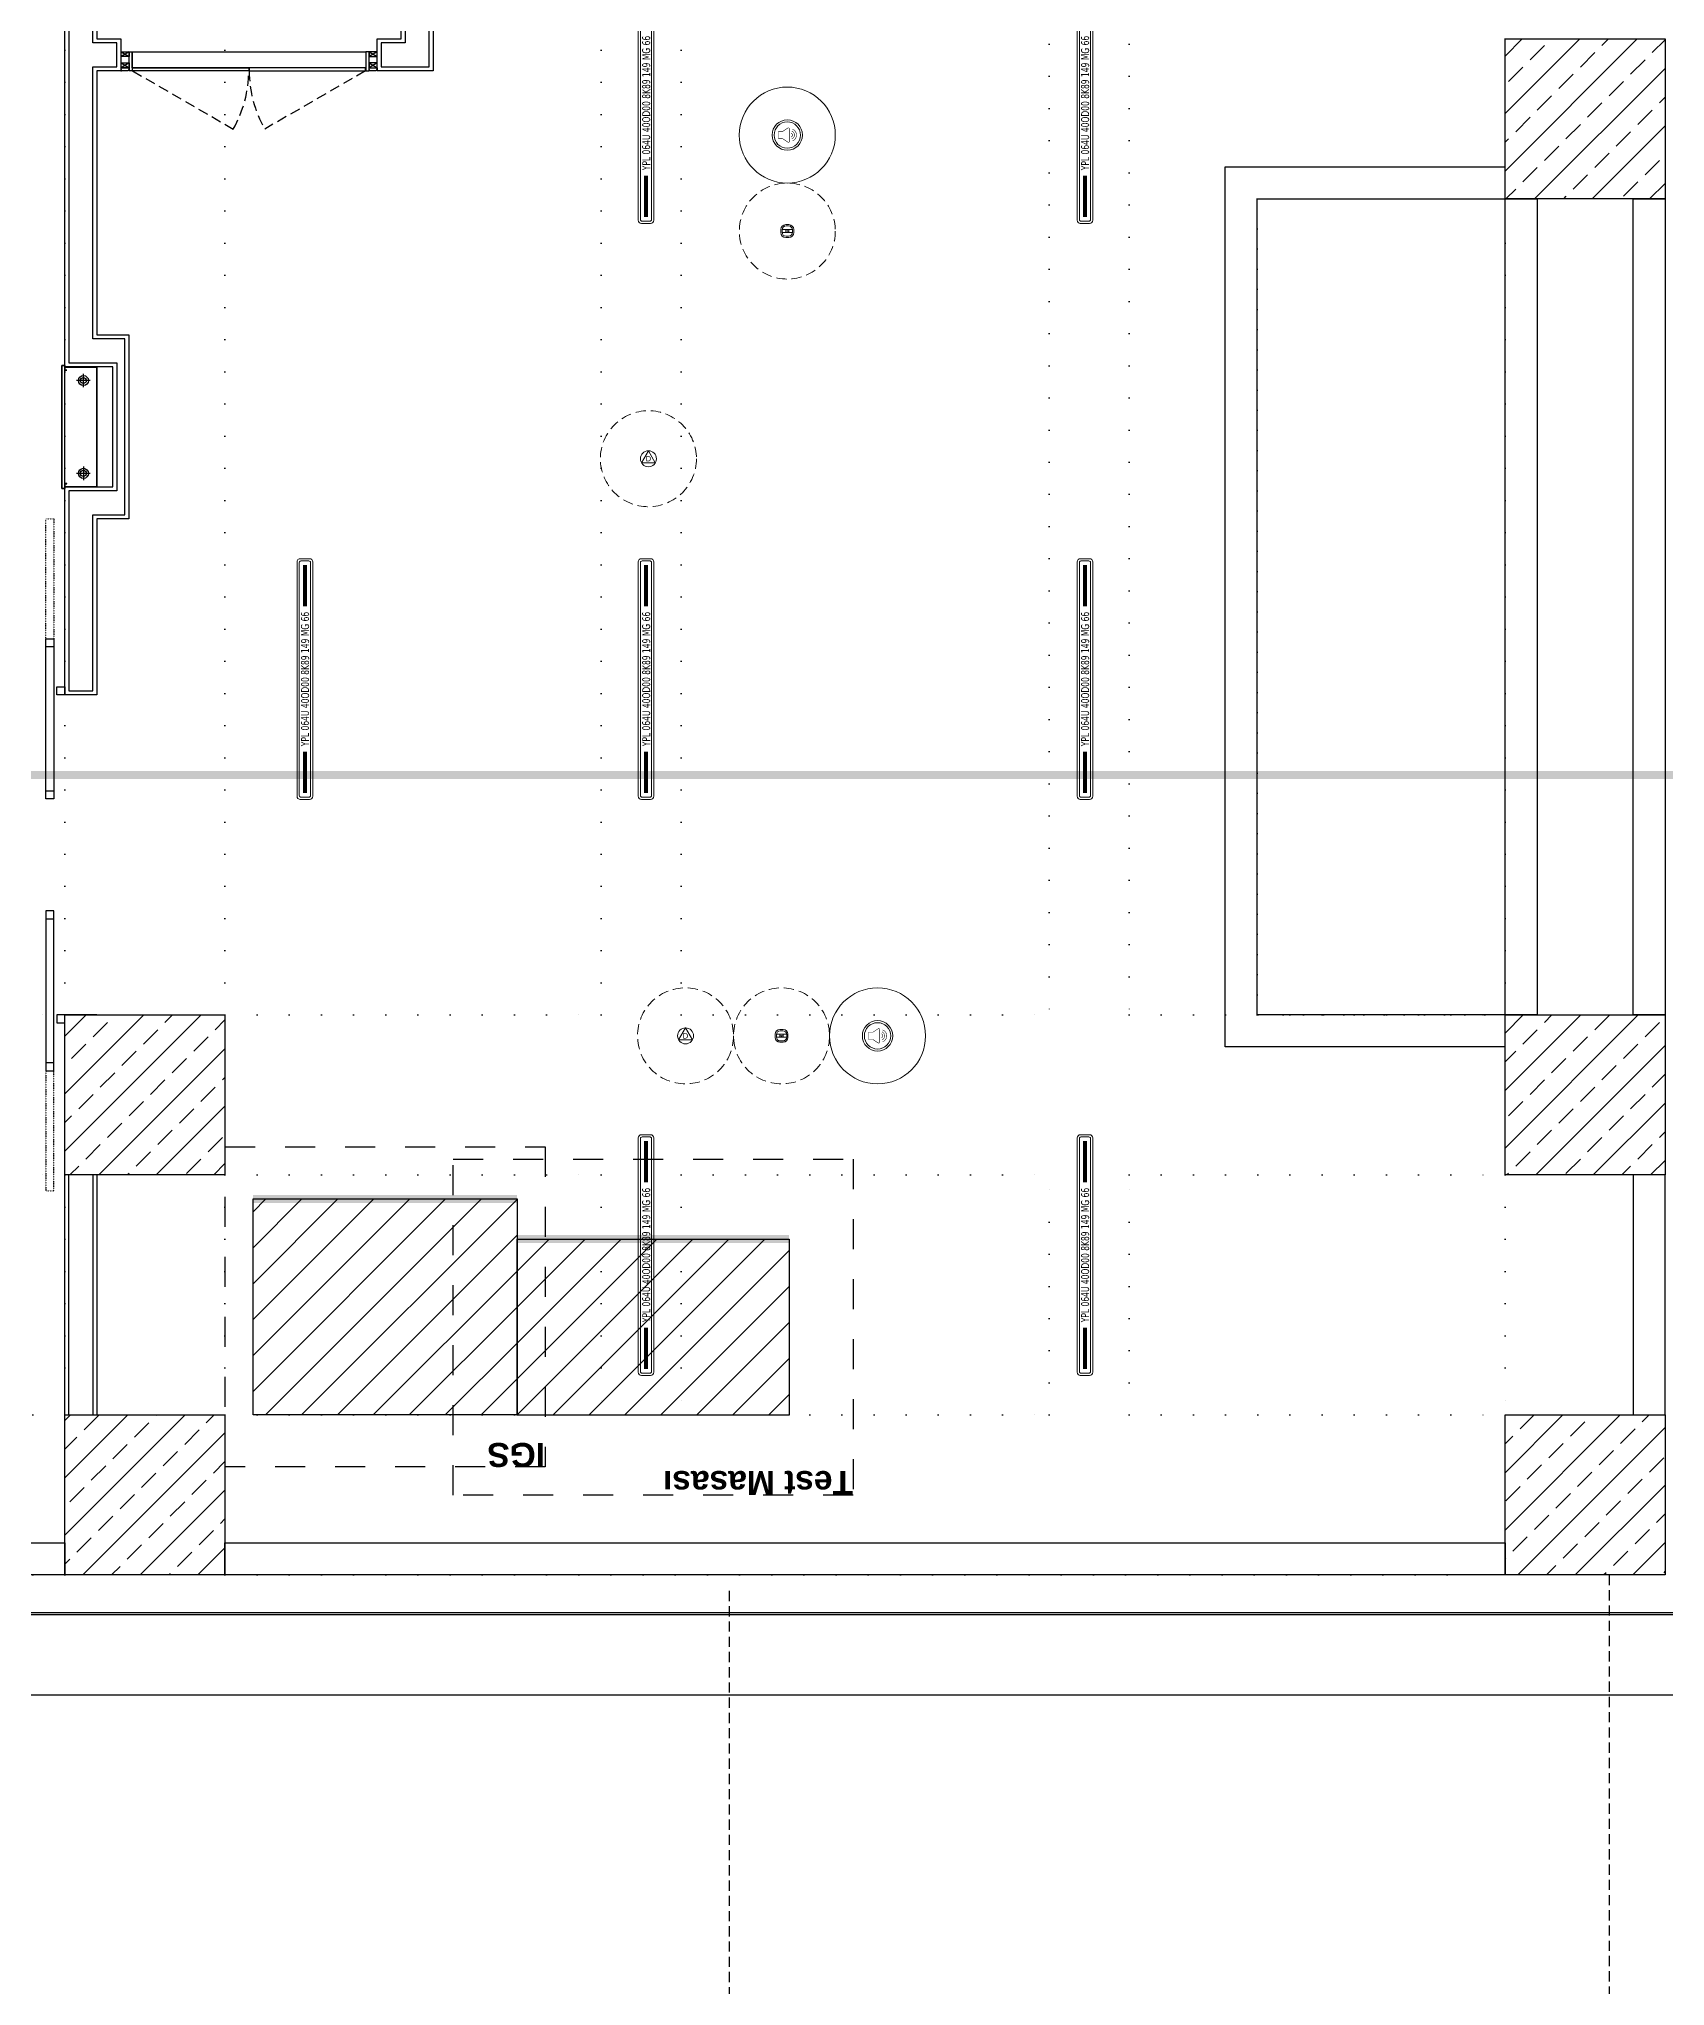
# Model space of a CAD drawing. Header units: centimetres. Extents: x 405564 to 502064, y 46284 to 60634.
# Drawn here: x 461134 to 462150, y 51576 to 52793 of the extents above; entities that cross this region are included whole.
import ezdxf
from ezdxf.enums import TextEntityAlignment as Align
from ezdxf.xclip import XClip

# ---------------------------------------------------------------- set-up
doc = ezdxf.new("R2010")
doc.units = ezdxf.units.CM
doc.header["$XCLIPFRAME"] = 0
for name, pattern in [('3+1_3b$0$DASHED', [0.25, 0.125, -0.125]), ('ACAD_ISO07W100', [3, 0, -3]), ('BORDER', [1.75, 0.5, -0.25, 0.5, -0.25, 0, -0.25]), ('DASHDOT', [25.4, 12.7, -6.35, 0, -6.35]), ('DOT', [0.25, 0, -0.25]), ('HIDDEN', [9.525, 6.35, -3.175])]:
    doc.linetypes.add(name, pattern=pattern)
doc.layers.get('0').update_dxf_attribs({"color": 8, "lineweight": 9})
for name, color, linetype, lineweight in [('---___EB_draft00_parselsiniri', 8, 'BORDER', 9), ('0-KRCN-AYDINLATMA-130426', 8, 'Continuous', 9), ('0-KRCN-MİMARİ-220526', 8, 'Continuous', 9)]:
    doc.layers.add(name, color=color, linetype=linetype, lineweight=lineweight)
for name, color, linetype in [('---___EB_draft03_cihazlar', 8, 'Continuous'), ('AS_DOS_TERAS_UST', 8, 'ACAD_ISO07W100'), ('AS_DUV_ALCIPAN_YANGINA-SUYA DAYANIMLI', 8, 'Continuous'), ('AS_DUV_CIMENTO ESASLI PANEL CEPHE KAPLAMASI', 8, 'Continuous'), ('AS_DUV_GAZBETON', 8, 'Continuous'), ('AS_DUVK_AHSAP', 8, 'Continuous'), ('AS_KAPI', 8, 'Continuous'), ('AS_KAPI_POZ', 8, 'Continuous'), ('AS_PYZ_YOL_ARAC', 8, 'Continuous'), ('AS_TA_BETONARME', 5, 'Continuous'), ('AS_TA_HIDDEN', 8, 'HIDDEN'), ('AS_TA_TARAMA', 8, 'Continuous'), ('AS_TEFR_MEK_YANGIN DOLAP TIP1 STANDART', 8, 'Continuous')]:
    doc.layers.add(name, color=color, linetype=linetype)
doc.styles.add('2', font='arial.ttf', dxfattribs={"width": 0.9, "height": 200})
doc.styles.add('Kalin02', font='arialbd.ttf')
doc.styles.add('OLCU', font='romanstw.shx', dxfattribs={"width": 0.6})
doc.styles.add('TAHOMA', font='tahoma.ttf')
pattern_1 = [(225, (17560.68, -7819.299), (17.96051, -17.96051), []), (225, (17542.72, -7819.299), (17.96051, -17.96051), [12.7, -6.35])]

# ---------------------------------------------------------------- blocks, each defined once
blk = doc.blocks.new('ABB 6131-21-24-500')
at = {"layer": '0-KRCN-AYDINLATMA-130426'}
for p, q in [((-4, -1), (-4, 1)), ((3.2, 1), (-3.2, 1)), ((-3.2, -0.8), (-3.2, 0.8)), ((-1, 4), (1, 4)), ((-1, -0.9), (-1, 1)), ((-0.8, 3.2), (0.8, 3.2)), ((1, -0.9), (1, 1)), ((3.2, 0.8), (3.2, -0.8)), ((4, 1), (4, -1)), ((3.2, -0.9), (-3.2, -0.9)), ((1, -4), (-1, -4)), ((0.8, -3.2), (-0.8, -3.2))]:
    blk.add_line(p, q, dxfattribs=at)
at = {"layer": '0-KRCN-AYDINLATMA-130426', "linetype": 'HIDDEN'}
blk.add_circle((0, 0), 30, dxfattribs=at)
at = {"layer": '0-KRCN-AYDINLATMA-130426'}
for centre, radius in [((-0.5, 0), 0.0887), ((0, 0), 0.16), ((0.5, 0), 0.0887)]:
    blk.add_circle(centre, radius, dxfattribs=at)
for centre, radius, start, end in [((-1, 1), 3, 90, 180), ((-0.8, 0.8), 2.4, 90, 180), ((0.8, 0.8), 2.4, 0, 90), ((1, 1), 3, 0, 90), ((-1, -1), 3, 180, 270), ((-0.8, -0.8), 2.4, 180, 270), ((0.8, -0.8), 2.4, 270, 0), ((1, -1), 3, 270, 0)]:
    blk.add_arc(centre, radius, start, end, dxfattribs=at)
blk = doc.blocks.new('KD')
at = {"layer": '0-KRCN-AYDINLATMA-130426'}
for p, q in [((0, 5), (-4.3, -2.5)), ((4.3, -2.5), (0, 5)), ((4.3, -2.5), (-4.3, -2.5))]:
    blk.add_line(p, q, dxfattribs=at)
at = {"layer": '0-KRCN-AYDINLATMA-130426', "linetype": 'HIDDEN'}
blk.add_circle((0, 0), 30, dxfattribs=at)
at = {"layer": '0-KRCN-AYDINLATMA-130426'}
blk.add_circle((0, 0), 5, dxfattribs=at)
at = {"layer": '0-KRCN-AYDINLATMA-130426', "style": '2'}
blk.add_text('D', height=3.36, dxfattribs=at).set_placement((0, 0), align=Align.MIDDLE_CENTER)
blk = doc.blocks.new('ASMA TAVA TİPİ HOPARLÖR')
at = {"layer": '0-KRCN-AYDINLATMA-130426', "const_width": 0.317}
blk.add_lwpolyline([(0.3, -4.4, 0.598176), (1.3, -3.9), (1.3, 3.9, 0.598176), (0.3, 4.4), (-2.7, 2.4, -0.147433), (-3, 2.3), (-5.1, 2.3, 0.414214), (-5.7, 1.7), (-5.7, -1.7, 0.414214), (-5.1, -2.3), (-3, -2.3, -0.147433), (-2.7, -2.4)], format="xyb", close=True, dxfattribs=at)
for points in [[(2.4, 1.3, -0.601398), (2.4, -1.3)], [(2.8, 2.5, -0.658812), (2.8, -2.5)], [(3.2, 3.7, -0.680488), (3.2, -3.7)]]:
    blk.add_lwpolyline(points, format="xyb", dxfattribs=at)
at = {"layer": '0-KRCN-AYDINLATMA-130426'}
blk.add_circle((0, 0), 30, dxfattribs=at)
at = {"layer": '0-KRCN-AYDINLATMA-130426', "ltscale": 0.1}
for radius in [9.5, 8.23]:
    blk.add_circle((0, 0), radius, dxfattribs=at)
blk = doc.blocks.new('YPL 064U 40OD00 8K89 149 MG 66')
at = {"layer": '0-KRCN-AYDINLATMA-130426'}
for points in [[(75.2, -2.9), (75.2, 2.9, 0.414214), (73.2, 4.9), (-73.2, 4.9, 0.414214), (-75.2, 2.9), (-75.2, -2.9, 0.414214), (-73.2, -4.9), (73.2, -4.9, 0.414214)], [(73.8, -2.5), (73.8, 2.5, 0.414214), (72.8, 3.5), (-72.8, 3.5, 0.414214), (-73.8, 2.5), (-73.8, -2.5, 0.414214), (-72.8, -3.5), (72.8, -3.5, 0.414214)]]:
    blk.add_lwpolyline(points, format="xyb", close=True, dxfattribs=at)
at = {"layer": '0-KRCN-AYDINLATMA-130426', "const_width": 2.51, "elevation": 1.3}
for points in [[(-71.3, 0), (-45.4, 0)], [(45.4, 0), (71.3, 0)]]:
    blk.add_lwpolyline(points, dxfattribs=at)
at = {"layer": '0-KRCN-AYDINLATMA-130426', "ltscale": 60, "style": 'TAHOMA', "width": 0.8}
blk.add_text('YPL 064U 40OD00 8K89 149 MG 66', height=5, dxfattribs=at).set_placement((0, -0.1), align=Align.MIDDLE_CENTER)
blk = doc.blocks.new('G$C27E741DA')
at = {"layer": '0-KRCN-AYDINLATMA-130426', "rotation": 90}
for p in [(23448.8, 5618.5), (23723.1, 5618.5), (23235.6, 5258.5), (23448.8, 5258.5), (23723.1, 5258.5), (23448.8, 4898.5), (23723.1, 4898.5)]:
    blk.add_blockref('YPL 064U 40OD00 8K89 149 MG 66', p, dxfattribs=at)
at = {"layer": '0-KRCN-AYDINLATMA-130426'}
for name, p in [('ASMA TAVA TİPİ HOPARLÖR', (23537.1, 5598.5)), ('ABB 6131-21-24-500', (23537.1, 5538.5)), ('KD', (23450.3, 5396.2)), ('KD', (23473.5, 5035.5)), ('ABB 6131-21-24-500', (23533.5, 5035.5)), ('ASMA TAVA TİPİ HOPARLÖR', (23593.5, 5035.5))]:
    blk.add_blockref(name, p, dxfattribs=at)
blk = doc.blocks.new('IGS_')
at = {"layer": '---___EB_draft03_cihazlar'}
h = blk.add_hatch(dxfattribs=at)
h.set_pattern_fill('ANSI31', color=1, scale=5)
h.paths.add_polyline_path([(274820.2, -40891), (274985.2, -40891), (274985.2, -41026), (274820.2, -41026)])
at = {"layer": '---___EB_draft03_cihazlar', "color": 1, "linetype": '3+1_3b$0$DASHED', "ltscale": 150}
blk.add_lwpolyline([(274802.7, -40858.5), (275002.7, -40858.5), (275002.7, -41058.5), (274802.7, -41058.5), (274802.7, -40858.5)], dxfattribs=at)
at = {"layer": '---___EB_draft03_cihazlar', "color": 1}
blk.add_lwpolyline([(274820.2, -40891), (274985.2, -40891), (274985.2, -41026), (274820.2, -41026), (274820.2, -40891)], dxfattribs=at)
at = {"layer": '---___EB_draft03_cihazlar', "color": 1, "const_width": 5}
blk.add_lwpolyline([(274820.2, -41026), (274985.2, -41026)], dxfattribs=at)
at = {"layer": '---___EB_draft03_cihazlar', "insert": (274802.7, -40858.5), "char_height": 15, "attachment_point": 1, "style": 'Kalin02'}
blk.add_mtext_dynamic_manual_height_columns('IGS', width=590.732, gutter_width=750, heights=[137.1], dxfattribs=at)
blk = doc.blocks.new('testmasası')
at = {"layer": '---___EB_draft03_cihazlar'}
h = blk.add_hatch(dxfattribs=at)
h.set_pattern_fill('ANSI31', color=1, scale=5)
h.paths.add_polyline_path([(276660.7, -41580.2), (276660.7, -41470.2), (276830.7, -41470.2), (276830.7, -41580.2)])
at = {"layer": '---___EB_draft03_cihazlar', "color": 1, "linetype": '3+1_3b$0$DASHED', "ltscale": 150}
blk.add_lwpolyline([(276620.7, -41420.2), (276870.7, -41420.2), (276870.7, -41630.2), (276620.7, -41630.2), (276620.7, -41420.2)], dxfattribs=at)
at = {"layer": '---___EB_draft03_cihazlar', "color": 1}
blk.add_lwpolyline([(276660.7, -41580.2), (276660.7, -41470.2), (276830.7, -41470.2), (276830.7, -41580.2), (276660.7, -41580.2)], dxfattribs=at)
at = {"layer": '---___EB_draft03_cihazlar', "color": 1, "const_width": 5}
blk.add_lwpolyline([(276660.7, -41580.2), (276830.7, -41580.2)], dxfattribs=at)
at = {"layer": '---___EB_draft03_cihazlar', "insert": (276620.7, -41420.2), "char_height": 15, "attachment_point": 1, "style": 'Kalin02'}
blk.add_mtext_dynamic_manual_height_columns('Test Masası', width=590.732, gutter_width=750, heights=[137.1], dxfattribs=at)
blk = doc.blocks.new('OPK-site-surrounding-R01')
at = {"layer": '---___EB_draft00_parselsiniri', "linetype": 'DASHDOT', "ltscale": 5, "const_width": 5, "flags": 128}
blk.add_lwpolyline([(-303.7, 52.5), (22545.3, 391.1), (23723.4, -711), (24047.6, -4450), (-299.9, -4450)], close=True, dxfattribs=at)
at = {"layer": 'AS_PYZ_YOL_ARAC'}
blk.add_lwpolyline([(22800, -3450), (22800, 430.1, 0.418558), (21785.2, 1430), (18554.6, 1382.1, 0.087007), (17706.4, 1220.4), (16627.8, 812, -0.090739), (15742.5, 650), (12082.5, 650, -0.076048), (11335, 764.3), (10161.2, 1132.1, 0.079773), (9376.7, 1246.2), (245.2, 1110.9, 0.409882), (-740, 111), (-740, -5306.6, 0.532608), (-326.8, -5584.4), (765.6, -5139.5, -0.096996), (1350.2, -5025), (22550, -5025, 0.414214), (22800, -4775), (22800, -3450)], format="xyb", dxfattribs=at)
blk = doc.blocks.new('YANGIN DOLAP TIP1 75X100X20 PLAN')
blk.add_wipeout([(0, -22), (38.3, -22), (38.4, -22), (38.4, -21.9), (38.5, -21.9), (38.5, -21.8), (38.5, -20.2), (38.5, -20.1), (38.4, -20.1), (38.4, -20), (38.3, -20), (37.5, -20), (37.5, 0), (0, 0), (-37.5, 0), (-37.5, -20), (-38.3, -20), (-38.4, -20), (-38.4, -20.1), (-38.5, -20.1), (-38.5, -20.2), (-38.5, -21.8), (-38.5, -21.9), (-38.4, -21.9), (-38.4, -22), (-38.3, -22)])
for p, q in [((-24.8, -8.5), (-33.2, -8.5)), ((-29, -4.2), (-29, -12.8)), ((24.8, -8.5), (33.2, -8.5)), ((29, -4.3), (29, -12.8)), ((37.5, -20), (-37.5, -20))]:
    blk.add_line(p, q)
blk.add_lwpolyline([(37.5, 0), (-37.5, 0), (-37.5, -20), (-35.4, -20), (-35.4, -18.8), (-35.5, -18.8), (-35.5, -19.9), (-37.4, -19.9), (-37.4, -0.1), (37.4, -0.1), (37.4, -19.9), (35.5, -19.9), (35.5, -18.8), (35.4, -18.8), (35.4, -20), (37.5, -20)], close=True)
blk.add_lwpolyline([(-37.5, -20), (-38.3, -20, 0.414214), (-38.5, -20.2), (-38.5, -21.8, 0.414214), (-38.3, -22), (38.3, -22, 0.414214), (38.5, -21.8), (38.5, -20.2, 0.414214), (38.3, -20), (37.5, -20), (37.5, -20.1), (38.3, -20.1, -0.414214), (38.4, -20.2), (38.4, -21.8, -0.414214), (38.3, -21.9), (-38.3, -21.9, -0.414214), (-38.4, -21.8), (-38.4, -20.2, -0.414214), (-38.3, -20.1), (-37.5, -20.1)], format="xyb", close=True)
for centre, radius in [((-29, -8.5), 3.15), ((-29, -8.5), 1.85), ((29, -8.5), 3.15), ((29, -8.5), 1.85)]:
    blk.add_circle(centre, radius)
blk = doc.blocks.new('*U423')
for p, q in [((60, 12), (-30, 12)), ((-30, 7), (60, 7)), ((140, 12), (230, 12)), ((230, 7), (140, 7))]:
    blk.add_line(p, q)
at = {"color": 0}
blk.add_line((0, -20), (0, 0), dxfattribs=at)
at = {"linetype": 'DOT'}
for points in [[(-30, 12), (-110, 12), (-110, 7), (-30, 7)], [(230, 12), (310, 12), (310, 7), (230, 7)]]:
    blk.add_lwpolyline(points, close=True, dxfattribs=at)
for points in [[(-30, 12), (-35, 12), (-35, 7), (-30, 7)], [(0, 5), (-5, 5), (-5, 0), (0, 0)], [(65, 12), (60, 12), (60, 7), (65, 7)], [(135, 12), (140, 12), (140, 7), (135, 7)], [(200, 5), (205, 5), (205, 0), (200, 0)], [(230, 12), (235, 12), (235, 7), (230, 7)]]:
    blk.add_lwpolyline(points, close=True)
at = {"color": 3, "style": 'OLCU', "width": 0.5, "flags": 1}
for tag, p in [('K-DIVISYON', (-80, -85)), ('K-PBAR', (105, -85)), ('K-KAPITIP', (-80, -335))]:
    blk.add_attdef(tag, p, '', height=17.5, dxfattribs=at)
at = {"color": 5, "true_color": 0x0505ff, "style": 'OLCU', "width": 0.5, "flags": 1}
for tag, p in [('K-NEREDEN-NO', (-80, -110)), ('K-NEREYE-NO', (-80, -185)), ('K-DUVARTIP', (-80, -285)), ('K-ACILISYON', (-80, -310))]:
    blk.add_attdef(tag, p, '', height=17.5, dxfattribs=at)
at = {"color": 1, "true_color": 0xfa0000, "style": 'OLCU', "width": 0.5, "flags": 1}
for tag, p in [('K-IZLENEBILIRLIK', (105, -110)), ('K-TEKMELIK', (105, -135)), ('K-KONTROLTIPNEREDEN', (-80, -160)), ('K-BAND', (105, -160)), ('K-MENFEZ', (105, -210)), ('K-KONTROLTIPNEREYE', (-80, -235)), ('K-PENCERE', (105, -235)), ('K-KILITTIP', (-80, -260)), ('K-NOT-AS-MIMARI1', (105, -285)), ('K-NOT-ELEKTRIK', (105, -335)), ('K-NOT-YANGIN', (105, -360)), ('K-ACMAKAPAMASISTEMI', (-80, -385)), ('K-NOT-ISLETME', (105, -385)), ('K-YANGIN', (-80, -435))]:
    blk.add_attdef(tag, p, '', height=17.5, dxfattribs=at)
at = {"color": 220, "true_color": 0xf113d4, "style": 'OLCU', "width": 0.5, "flags": 1}
for tag, p in [('K-NEREDEN-AD', (-80, -135)), ('K-NEREYE-AD', (-80, -210))]:
    blk.add_attdef(tag, p, '', height=17.5, dxfattribs=at)
at = {"color": 0, "style": 'OLCU', "width": 0.5, "flags": 1}
for tag, p in [('K-TAMACILIRLIK', (105, -185)), ('K-NOT-AS-MIMARI2', (105, -310)), ('K-KASATIP', (-80, -360)), ('K-KURSUN', (-80, -410))]:
    blk.add_attdef(tag, p, '', height=17.5, dxfattribs=at)
at = {"color": 252, "style": 'OLCU', "width": 0.5, "flags": 1}
for tag, p in [('K-REZ1', (105, -435)), ('K-REZ2', (105, -460)), ('K-REZ3', (105, -485)), ('K-REZ4', (105, -510)), ('K-REZ5', (105, -535))]:
    blk.add_attdef(tag, p, '', height=17.5, dxfattribs=at)
at = {"layer": 'AS_KAPI_POZ', "style": 'OLCU', "width": 0.45}
for tag, p in [('POZ+GEN', (100, 27)), ('YUK', (100, -13))]:
    blk.add_attdef(tag, text='', height=20, dxfattribs=at).set_placement(p, align=Align.MIDDLE_CENTER)
at = {"layer": 'AS_KAPI_POZ', "style": 'OLCU', "width": 0.5}
blk.add_attdef('K-NO', text='', height=8, rotation=90, dxfattribs=at).set_placement((0, 16), align=Align.TOP_LEFT)
at = {"layer": 'AS_KAPI_POZ', "color": 251, "style": 'OLCU', "width": 0.45, "flags": 1}
blk.add_attdef('K-DUVAR(CM)', text='', height=6, dxfattribs=at).set_placement((-5, -2.5), align=Align.MIDDLE_RIGHT)
blk = doc.blocks.new('AHSAP KAPAK 160X240')
at = {"linetype": 'HIDDEN'}
for points in [[(501947.8, 77246.3), (502010.7, 77282.6, -0.131652), (502020.4, 77246.3)], [(502093.3, 77246.3), (502030.4, 77282.6, 0.131652), (502020.7, 77246.3)]]:
    blk.add_lwpolyline(points, format="xyb", dxfattribs=at)
for points in [[(501945, 77246.3), (501945, 77245.8), (501945.5, 77245.8), (501945.5, 77244.3), (501940.5, 77244.3), (501940.5, 77245.8), (501941, 77245.8), (501941, 77246.3)], [(501940.5, 77241.3), (501945.5, 77241.3), (501945.5, 77244.3), (501940.5, 77244.3)], [(501945.5, 77234.3), (501947.5, 77234.3), (501947.5, 77246.3), (501945.5, 77246.3)], [(501947.5, 77234.3), (501947.5, 77244.3), (502093.5, 77244.3), (502093.5, 77234.3)], [(501947.8, 77244.3), (502020.4, 77244.3), (502020.4, 77246.3), (501947.8, 77246.3)], [(502093.3, 77244.3), (502020.7, 77244.3), (502020.7, 77246.3), (502093.3, 77246.3)], [(502095.5, 77234.3), (502093.5, 77234.3), (502093.5, 77246.3), (502095.5, 77246.3)], [(502100, 77246.3), (502100, 77245.8), (502100.5, 77245.8), (502100.5, 77244.3), (502095.5, 77244.3), (502095.5, 77245.8), (502096, 77245.8), (502096, 77246.3)], [(502100.5, 77241.3), (502095.5, 77241.3), (502095.5, 77244.3), (502100.5, 77244.3)], [(501940.5, 77234.3), (501945.5, 77234.3), (501945.5, 77237.3), (501940.5, 77237.3)], [(502100.5, 77234.3), (502095.5, 77234.3), (502095.5, 77237.3), (502100.5, 77237.3)]]:
    blk.add_lwpolyline(points, close=True)
for points in [[(501940.5, 77246.3), (501940.5, 77226.3)], [(501940.5, 77241.3), (501945.5, 77244.3)], [(501945.5, 77241.3), (501940.5, 77244.3)], [(502100.5, 77241.3), (502095.5, 77244.3)], [(502095.5, 77241.3), (502100.5, 77244.3)], [(502100.5, 77246.3), (502100.5, 77226.3)], [(501940.5, 77234.3), (501945.5, 77237.3)], [(501945.5, 77234.3), (501940.5, 77237.3)], [(502100.5, 77234.3), (502095.5, 77237.3)], [(502095.5, 77234.3), (502100.5, 77237.3)]]:
    blk.add_lwpolyline(points)
blk.add_point((502100.5, 77246.3))
at = {"color": 3, "style": 'OLCU', "width": 0.5, "flags": 1}
for tag, p in [('K-DIVISYON', (501806.9, 77157.1)), ('K-PBAR', (501991.9, 77157.1)), ('K-KAPITIP', (501806.9, 76907.1))]:
    blk.add_attdef(tag, p, '', height=17.5, dxfattribs=at)
at = {"color": 5, "true_color": 0x0505ff, "style": 'OLCU', "width": 0.5, "flags": 1}
for tag, p in [('K-NEREDEN-NO', (501806.9, 77132.1)), ('K-NEREYE-NO', (501806.9, 77057.1)), ('K-DUVARTIP', (501806.9, 76957.1)), ('K-ACILISYON', (501806.9, 76932.1))]:
    blk.add_attdef(tag, p, '', height=17.5, dxfattribs=at)
at = {"color": 1, "true_color": 0xfa0000, "style": 'OLCU', "width": 0.5, "flags": 1}
for tag, p in [('K-IZLENEBILIRLIK', (501991.9, 77132.1)), ('K-TEKMELIK', (501991.9, 77107.1)), ('K-KONTROLTIPNEREDEN', (501806.9, 77082.1)), ('K-BAND', (501991.9, 77082.1)), ('K-MENFEZ', (501991.9, 77032.1)), ('K-KONTROLTIPNEREYE', (501806.9, 77007.1)), ('K-PENCERE', (501991.9, 77007.1)), ('K-KILITTIP', (501806.9, 76982.1)), ('K-NOT-AS-MIMARI1', (501991.9, 76957.1)), ('K-NOT-ELEKTRIK', (501991.9, 76907.1)), ('K-NOT-YANGIN', (501991.9, 76882.1)), ('K-ACMAKAPAMASISTEMI', (501806.9, 76857.1)), ('K-NOT-ISLETME', (501991.9, 76857.1)), ('K-YANGIN', (501806.9, 76807.1))]:
    blk.add_attdef(tag, p, '', height=17.5, dxfattribs=at)
at = {"color": 220, "true_color": 0xf113d4, "style": 'OLCU', "width": 0.5, "flags": 1}
for tag, p in [('K-NEREDEN-AD', (501806.9, 77107.1)), ('K-NEREYE-AD', (501806.9, 77032.1))]:
    blk.add_attdef(tag, p, '', height=17.5, dxfattribs=at)
at = {"color": 0, "style": 'OLCU', "width": 0.5, "flags": 1}
for tag, p in [('K-TAMACILIRLIK', (501991.9, 77057.1)), ('K-NOT-AS-MIMARI2', (501991.9, 76932.1)), ('K-KASATIP', (501806.9, 76882.1)), ('K-KURSUN', (501806.9, 76832.1))]:
    blk.add_attdef(tag, p, '', height=17.5, dxfattribs=at)
at = {"color": 252, "style": 'OLCU', "width": 0.5, "flags": 1}
for tag, p in [('K-REZ1', (501991.9, 76807.1)), ('K-REZ2', (501991.9, 76782.1)), ('K-REZ3', (501991.9, 76757.1)), ('K-REZ4', (501991.9, 76732.1)), ('K-REZ5', (501991.9, 76707.1))]:
    blk.add_attdef(tag, p, '', height=17.5, dxfattribs=at)
at = {"layer": 'AS_KAPI_POZ', "style": 'OLCU', "width": 0.45}
for tag, p in [('POZ+GEN', (502060.7, 77259.8)), ('YUK', (502060.7, 77221.8))]:
    blk.add_attdef(tag, text='', height=20, dxfattribs=at).set_placement(p, align=Align.MIDDLE_CENTER)
at = {"layer": 'AS_KAPI_POZ', "style": 'OLCU', "width": 0.5}
blk.add_attdef('K-NO', text='', height=8, rotation=90, dxfattribs=at).set_placement((501947.8, 77248.2), align=Align.TOP_LEFT)
at = {"layer": 'AS_KAPI_POZ', "color": 251, "style": 'OLCU', "width": 0.45}
blk.add_attdef('K-DUVAR(CM)', text='', height=6, dxfattribs=at).set_placement((501938.2, 77242.1), align=Align.MIDDLE_RIGHT)
blk = doc.blocks.new('A$C6A10300A')
at = {"layer": 'AS_TA_TARAMA'}
h = blk.add_hatch(dxfattribs=at)
h.set_pattern_fill('ANSI33', color=256, scale=4, angle=180)
h.set_pattern_definition(pattern_1)
h.paths.add_polyline_path([(23985.68, -7941.45), (23985.68, -7841.45), (24085.68, -7841.45), (24085.68, -7941.45)], flags=17)
h = blk.add_hatch(dxfattribs=at)
h.set_pattern_fill('ANSI33', color=256, scale=4, angle=180)
h.set_pattern_definition(pattern_1)
h.paths.add_polyline_path([(23085.68, -8551.45), (23085.68, -8451.45), (23185.68, -8451.45), (23185.68, -8551.45)], flags=17)
h = blk.add_hatch(dxfattribs=at)
h.set_pattern_fill('ANSI33', color=256, scale=4, angle=180)
h.set_pattern_definition(pattern_1)
h.paths.add_polyline_path([(23985.68, -8551.45), (23985.68, -8451.45), (24085.68, -8451.45), (24085.68, -8551.45)], flags=17)
h = blk.add_hatch(dxfattribs=at)
h.set_pattern_fill('ANSI33', color=256, scale=4, angle=180)
h.set_pattern_definition([(225, (14313.18, -8756.454), (17.96051, -17.96051), []), (225, (14295.22, -8756.454), (17.96051, -17.96051), [12.7, -6.35])])
h.paths.add_polyline_path([(23085.68, -8801.45), (23085.68, -8701.45), (23185.68, -8701.45), (23185.68, -8801.45)])
h = blk.add_hatch(dxfattribs=at)
h.set_pattern_fill('ANSI33', color=256, scale=4, angle=180)
h.set_pattern_definition([(225, (24985.68, -8751.454), (17.9605, -17.9605), []), (225, (24967.72, -8751.454), (17.9605, -17.9605), [12.7, -6.35])])
h.paths.add_polyline_path([(24085.68, -8701.45), (23985.68, -8701.45), (23985.68, -8801.45), (24085.68, -8801.45)])
at = {"layer": 'AS_DOS_TERAS_UST', "linetype": 'DOT', "ltscale": 80}
for p, q in [((23185.68, -8451.45), (23185.68, -7201.45)), ((23420.68, -8451.45), (23420.68, -7201.45)), ((23470.68, -8451.45), (23470.68, -7201.45)), ((23700.68, -7201.45), (23700.68, -8451.45)), ((23750.68, -7201.45), (23750.68, -8451.45)), ((23985.68, -7841.45), (23985.68, -7201.45)), ((23985.68, -8451.45), (23985.68, -7941.45)), ((23985.68, -8451.45), (23985.68, -7941.45)), ((22850.68, -8451.45), (23085.68, -8451.45)), ((23185.68, -8451.45), (23420.68, -8451.45)), ((23470.68, -8451.45), (23700.68, -8451.45)), ((23750.68, -8451.45), (23985.68, -8451.45)), ((22850.68, -8551.45), (23085.68, -8551.45)), ((23085.68, -8551.45), (23085.68, -8701.45)), ((23185.68, -8551.45), (23420.68, -8551.45)), ((23185.68, -8551.45), (23185.68, -8701.45)), ((23420.68, -8551.45), (23420.68, -8701.45)), ((23470.68, -8551.45), (23470.68, -8701.45)), ((23470.68, -8551.45), (23700.68, -8551.45)), ((23700.68, -8701.45), (23700.68, -8551.45)), ((23750.68, -8701.45), (23750.68, -8551.45)), ((23750.68, -8551.45), (23985.68, -8551.45)), ((23985.68, -8551.45), (23985.68, -8701.45)), ((23085.68, -8701.45), (22850.68, -8701.45)), ((23185.68, -8701.45), (23420.68, -8701.45)), ((23470.68, -8701.45), (23700.68, -8701.45)), ((23750.68, -8701.45), (23985.68, -8701.45)), ((23085.68, -8801.45), (22285.68, -8801.45)), ((23185.68, -8801.45), (23985.68, -8801.45))]:
    blk.add_line(p, q, dxfattribs=at)
at = {"layer": 'AS_DOS_TERAS_UST', "linetype": 'DOT', "ltscale": 50}
blk.add_lwpolyline([(23985.68, -8451.45), (23830.68, -8451.45), (23830.68, -7941.45), (23985.68, -7941.45)], dxfattribs=at)
at = {"layer": 'AS_DUV_ALCIPAN_YANGINA-SUYA DAYANIMLI'}
blk.add_lwpolyline([(23315.68, -7701.45), (23315.68, -7861.45), (23280.68, -7861.45), (23280.68, -7841.45), (23295.68, -7841.45), (23295.68, -7701.45), (23298.18, -7701.45), (23298.18, -7843.95), (23283.18, -7843.95), (23283.18, -7858.95), (23313.18, -7858.95), (23313.18, -7701.45)], close=True, dxfattribs=at)
for points in [[(23085.68, -8701.45), (23085.68, -8551.45)], [(23088.18, -8701.45), (23088.18, -8551.45)], [(23103.18, -8551.45), (23103.18, -8701.45)], [(23105.68, -8551.45), (23105.68, -8701.45)]]:
    blk.add_lwpolyline(points, dxfattribs=at)
at = {"layer": 'AS_DUV_GAZBETON'}
for points in [[(23985.68, -8471.45), (23810.68, -8471.45), (23810.68, -7921.45), (23985.68, -7921.45)], [(23985.68, -8451.45), (23830.68, -8451.45), (23830.68, -7941.45), (23985.68, -7941.45)], [(23985.68, -8451.45), (23830.68, -8451.45), (23830.68, -7941.45), (23985.68, -7941.45)]]:
    blk.add_lwpolyline(points, dxfattribs=at)
for points in [[(23985.68, -8451.45), (23985.68, -7941.45), (24005.68, -7941.45), (24005.68, -8451.45)], [(24065.68, -8451.45), (24065.68, -7941.45), (24085.68, -7941.45), (24085.68, -8451.45)], [(24085.68, -8701.45), (24085.68, -8551.45), (24065.68, -8551.45), (24065.68, -8701.45)], [(22285.68, -8781.45), (23085.68, -8781.45), (23085.68, -8801.45), (22285.68, -8801.45)], [(23185.68, -8781.45), (23985.68, -8781.45), (23985.68, -8801.45), (23185.68, -8801.45)]]:
    blk.add_lwpolyline(points, close=True, dxfattribs=at)
at = {"layer": 'AS_TA_BETONARME'}
for p, q in [((23985.68, -7841.45), (24085.68, -7841.45)), ((23985.68, -7941.45), (23985.68, -7841.45)), ((24085.68, -7841.45), (24085.68, -7941.45)), ((24085.68, -7941.45), (23985.68, -7941.45)), ((23085.68, -8451.45), (23185.68, -8451.45)), ((23085.68, -8551.45), (23085.68, -8451.45)), ((23185.68, -8451.45), (23185.68, -8551.45)), ((23985.68, -8451.45), (24085.68, -8451.45)), ((23985.68, -8551.45), (23985.68, -8451.45)), ((24085.68, -8451.45), (24085.68, -8551.45)), ((23185.68, -8551.45), (23085.68, -8551.45)), ((24085.68, -8551.45), (23985.68, -8551.45)), ((23085.68, -8701.45), (23185.68, -8701.45)), ((23085.68, -8801.45), (23085.68, -8701.45)), ((23185.68, -8701.45), (23185.68, -8801.45)), ((23985.68, -8701.45), (24085.68, -8701.45)), ((23985.68, -8801.45), (23985.68, -8701.45)), ((24085.68, -8701.45), (24085.68, -8801.45)), ((23185.68, -8801.45), (23085.68, -8801.45)), ((24085.68, -8801.45), (23985.68, -8801.45))]:
    blk.add_line(p, q, dxfattribs=at)
at = {"layer": 'AS_TA_HIDDEN'}
for points in [[(24050.68, -8801.45), (24050.68, -10356.68), (24159.05, -10760.39)], [(23500.68, -8811.45), (23500.68, -10533.3), (23212.85, -10610.56), (23313.96, -10987.23)]]:
    blk.add_lwpolyline(points, dxfattribs=at)
at = {"layer": '---___EB_draft03_cihazlar', "rotation": 180}
for name, p in [('IGS_', (298188.39, -49592.43)), ('testmasası', (300198.88, -50171.68))]:
    blk.add_blockref(name, p, dxfattribs=at)
ref = blk.add_blockref('OPK-site-surrounding-R01', (5135.68, -3851.45))
XClip(ref).set_block_clipping_path([(-5135.679684336, -9648.5463532069), (26364.320315664, 3851.4536467931)])
at = {"layer": 'AS_DUVK_AHSAP', "rotation": 180}
blk.add_blockref('AHSAP KAPAK 160X240', (525221.22, 69384.87), dxfattribs=at)
at = {"layer": 'AS_KAPI', "rotation": 90}
blk.add_blockref('*U423', (23085.68, -8451.45), dxfattribs=at)
at = {"layer": 'AS_TEFR_MEK_YANGIN DOLAP TIP1 STANDART', "rotation": 270}
blk.add_blockref('YANGIN DOLAP TIP1 75X100X20 PLAN', (23105.68, -8083.95), dxfattribs=at)
at = {"layer": 'AS_DOS_TERAS_UST', "linetype": 'DOT', "ltscale": 80}
blk.add_line((23085.68, -8451.45), (23085.68, -7201.45), dxfattribs=at)
at = {"layer": 'AS_DUV_ALCIPAN_YANGINA-SUYA DAYANIMLI'}
for points in [[(23105.68, -7701.45), (23105.68, -7841.45), (23120.68, -7841.45), (23120.68, -7861.45), (23105.68, -7861.45), (23105.68, -8026.45), (23125.68, -8026.45), (23125.68, -8141.45), (23105.68, -8141.45), (23105.68, -8251.45), (23085.68, -8251.45), (23085.68, -8121.45), (23115.68, -8121.45), (23115.68, -8046.45), (23085.68, -8046.45), (23085.68, -7701.45)], [(23088.18, -7701.45), (23088.18, -8043.95), (23118.18, -8043.95), (23118.18, -8123.95), (23088.18, -8123.95), (23088.18, -8248.95), (23103.18, -8248.95), (23103.18, -8138.95), (23123.18, -8138.95), (23123.18, -8028.95), (23103.18, -8028.95), (23103.18, -7858.95), (23118.18, -7858.95), (23118.18, -7843.95), (23103.18, -7843.95), (23103.18, -7701.45)]]:
    blk.add_lwpolyline(points, dxfattribs=at)
at = {"layer": 'AS_DUV_CIMENTO ESASLI PANEL CEPHE KAPLAMASI'}
for points in [[(24110.68, -7608.45), (24110.68, -8826.45), (19460.68, -8826.45), (19460.68, -8576.45), (14085.68, -8576.45, -0.4142136), (13660.68, -8151.45), (13660.68, -7608.45)], [(24109.43, -7608.45), (24109.43, -8825.2), (19461.93, -8825.2), (19461.93, -8575.2), (14085.68, -8575.2, -0.4142136), (13661.93, -8151.45), (13661.93, -7608.45)]]:
    blk.add_lwpolyline(points, format="xyb", dxfattribs=at)

msp = doc.modelspace()

# ---------------------------------------------------------------- block references
at = {"layer": '0-KRCN-AYDINLATMA-130426'}
msp.add_blockref('G$C27E741DA', (438064.1, 47134), dxfattribs=at)

# ---------------------------------------------------------------- next in the draw order: block references
at = {"layer": '0-KRCN-MİMARİ-220526'}
msp.add_blockref('A$C6A10300A', (438064.1, 60634), dxfattribs=at)

doc.saveas('drawing.dxf')
